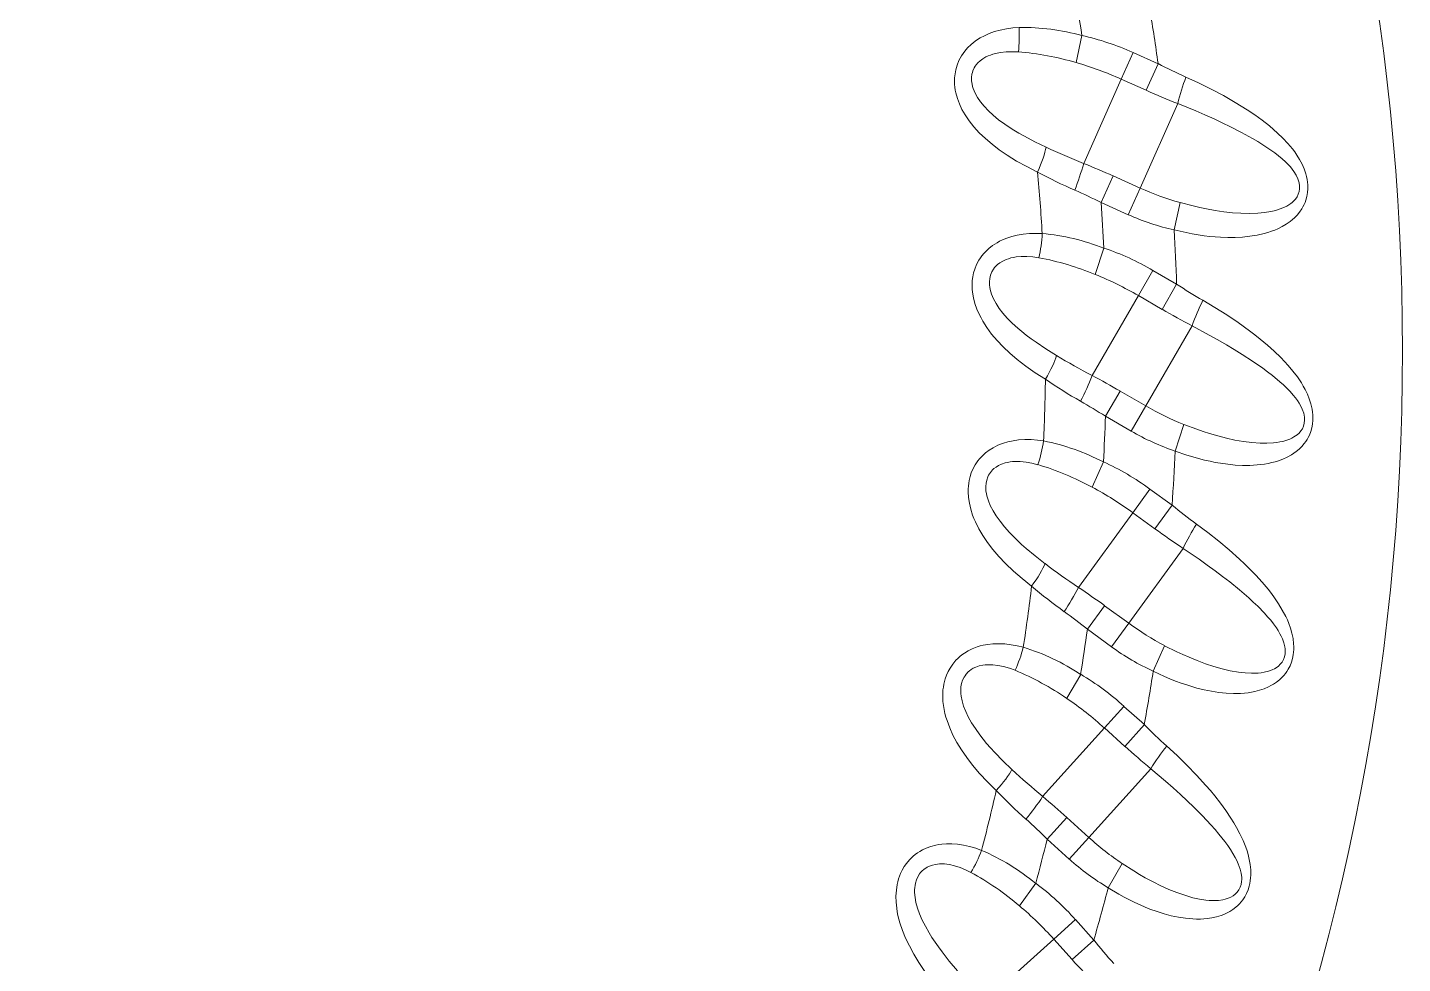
# Model space of a CAD drawing. Extents: x 407 to 920, y -71 to 445.
# Drawn here: x 900.47 to 919.78, y 170.88 to 184.04 of the extents above; entities that cross this region are included whole.
import ezdxf

# ---------------------------------------------------------------- set-up
doc = ezdxf.new("R2010")
doc.units = 0
doc.header["$LTSCALE"] = 7
doc.header["$MEASUREMENT"] = 0
doc.layers.add('8', color=250, linetype='CONTINUOUS', lineweight=15)

msp = doc.modelspace()

# ---------------------------------------------------------------- linework, layer by layer
at = {"layer": '8', "ltscale": 0.009748}
for p, q in [((915.278, 183.928), (915.196, 183.547)), ((915.586, 180.94), (915.465, 180.569)), ((915.58, 177.936), (915.42, 177.58)), ((915.26, 174.949), (915.064, 174.612)), ((914.629, 172.012), (914.399, 171.697))]:
    msp.add_line(p, q, dxfattribs=at)
at = {"layer": '8', "ltscale": 0.010249}
for p, q in [((915.996, 183.688), (915.829, 183.314)), ((916.347, 183.532), (916.18, 183.158)), ((915.547, 181.579), (915.714, 181.954)), ((915.929, 181.409), (916.096, 181.784)), ((916.275, 180.627), (916.07, 180.272)), ((916.608, 180.434), (916.403, 180.079)), ((915.608, 178.576), (915.813, 178.931)), ((915.97, 178.367), (916.175, 178.722)), ((916.232, 177.552), (915.991, 177.221)), ((915.354, 175.583), (915.595, 175.914)), ((915.693, 175.337), (915.934, 175.668)), ((916.154, 174.242), (915.88, 173.937)), ((914.789, 172.632), (915.064, 172.937)), ((915.1, 172.352), (915.375, 172.657)), ((915.187, 171.501), (914.883, 171.227)), ((915.445, 171.215), (915.14, 170.941))]:
    msp.add_line(p, q, dxfattribs=at)
at = {"layer": '8', "ltscale": 0.009607}
for p, q in [((916.347, 183.532), (915.996, 183.688)), ((916.18, 183.158), (915.829, 183.314)), ((916.608, 180.434), (916.275, 180.627)), ((916.403, 180.079), (916.07, 180.272)), ((916.302, 176.995), (915.991, 177.221)), ((916.154, 174.242), (915.868, 174.499)), ((915.445, 171.215), (915.187, 171.501)), ((915.14, 170.941), (914.883, 171.227))]:
    msp.add_line(p, q, dxfattribs=at)
at = {"layer": '8', "ltscale": 0.032425}
for p, q in [((915.829, 183.314), (915.302, 182.129)), ((916.07, 180.272), (915.421, 179.148)), ((915.991, 177.221), (915.229, 176.171)), ((915.594, 174.195), (914.726, 173.231)), ((914.883, 171.227), (913.919, 170.359))]:
    msp.add_line(p, q, dxfattribs=at)
at = {"layer": '8', "ltscale": 0.032487}
for p, q in [((916.624, 182.971), (916.096, 181.784)), ((916.825, 179.847), (916.175, 178.722)), ((916.698, 176.72), (915.934, 175.668)), ((916.244, 173.623), (915.375, 172.657))]:
    msp.add_line(p, q, dxfattribs=at)
at = {"layer": '8', "ltscale": 0.010462}
for p, q in [((915.714, 181.954), (916.096, 181.784)), ((915.547, 181.579), (915.929, 181.409)), ((915.595, 175.914), (915.934, 175.668))]:
    msp.add_line(p, q, dxfattribs=at)
at = {"layer": '8', "ltscale": 0.009814}
for p, q in [((916.574, 181.195), (916.655, 181.579)), ((916.279, 174.993), (916.439, 175.352)), ((915.648, 171.95), (915.844, 172.29))]:
    msp.add_line(p, q, dxfattribs=at)
at = {"layer": '8', "ltscale": 0.010461}
for p, q in [((915.813, 178.931), (916.175, 178.722)), ((915.608, 178.576), (915.97, 178.367)), ((915.354, 175.583), (915.693, 175.337)), ((915.064, 172.937), (915.375, 172.657)), ((914.789, 172.632), (915.1, 172.352))]:
    msp.add_line(p, q, dxfattribs=at)
at = {"layer": '8', "ltscale": 0.009813}
msp.add_line((916.589, 178.087), (916.71, 178.46), dxfattribs=at)
at = {"layer": '8', "ltscale": 0.009608}
for p, q in [((916.543, 177.326), (916.232, 177.552)), ((915.88, 173.937), (915.594, 174.195))]:
    msp.add_line(p, q, dxfattribs=at)
at = {"layer": '8', "ltscale": 0.01025}
for p, q in [((916.543, 177.326), (916.302, 176.995)), ((915.868, 174.499), (915.594, 174.195))]:
    msp.add_line(p, q, dxfattribs=at)
at = {"layer": '8'}
for points in [[(914.395, 184.041), (914.308, 184.034), (914.219, 184.022), (914.131, 184.005), (914.049, 183.982), (913.974, 183.955), (913.908, 183.925), (913.85, 183.894), (913.812, 183.871), (913.778, 183.847), (913.72, 183.801), (913.672, 183.754), (913.633, 183.709), (913.608, 183.675), (913.586, 183.642), (913.567, 183.609), (913.55, 183.576), (913.524, 183.511), (913.505, 183.446), (913.495, 183.39), (913.489, 183.335), (913.488, 183.28), (913.489, 183.241), (913.493, 183.201), (913.499, 183.161), (913.507, 183.121), (913.529, 183.043), (913.557, 182.966), (913.593, 182.89), (913.636, 182.815), (913.664, 182.772), (913.694, 182.729), (913.761, 182.645), (913.836, 182.562), (913.921, 182.481), (914.015, 182.401), (914.117, 182.322), (914.229, 182.245), (914.36, 182.164), (914.502, 182.085), (914.655, 182.009)], [(914.384, 183.698), (914.301, 183.7), (914.215, 183.698), (914.135, 183.689), (914.064, 183.675), (914.027, 183.665), (913.995, 183.654), (913.96, 183.64), (913.93, 183.626), (913.884, 183.599), (913.847, 183.571), (913.817, 183.543), (913.794, 183.516), (913.779, 183.495), (913.766, 183.474), (913.747, 183.432), (913.739, 183.408), (913.733, 183.384), (913.727, 183.337), (913.728, 183.289), (913.734, 183.243), (913.741, 183.212), (913.75, 183.182), (913.762, 183.151), (913.776, 183.119), (913.81, 183.057), (913.852, 182.995), (913.904, 182.933), (913.963, 182.871), (914.031, 182.808), (914.108, 182.745), (914.194, 182.682), (914.256, 182.64), (914.322, 182.598), (914.393, 182.555), (914.469, 182.511), (914.614, 182.435), (914.773, 182.357)], [(916.738, 183.344), (916.917, 183.262), (917.093, 183.175), (917.264, 183.084), (917.432, 182.987), (917.515, 182.937), (917.596, 182.885), (917.704, 182.813), (917.809, 182.737), (917.911, 182.657), (917.969, 182.608), (918.026, 182.557), (918.099, 182.487), (918.169, 182.412), (918.235, 182.333), (918.267, 182.291), (918.297, 182.247), (918.335, 182.186), (918.369, 182.121), (918.398, 182.054), (918.423, 181.982), (918.433, 181.944), (918.441, 181.905), (918.446, 181.867), (918.449, 181.829), (918.45, 181.775), (918.446, 181.721), (918.437, 181.667), (918.423, 181.616), (918.411, 181.583), (918.397, 181.551), (918.382, 181.52), (918.364, 181.49), (918.334, 181.446), (918.299, 181.404), (918.262, 181.366), (918.233, 181.34), (918.202, 181.315), (918.147, 181.277), (918.089, 181.243), (918.029, 181.213), (917.985, 181.194), (917.94, 181.177), (917.89, 181.16), (917.839, 181.145), (917.739, 181.122), (917.638, 181.106), (917.535, 181.095), (917.432, 181.089), (917.328, 181.088), (917.224, 181.092), (917.149, 181.097), (917.074, 181.104), (916.993, 181.113), (916.911, 181.125), (916.826, 181.14), (916.741, 181.157), (916.574, 181.195)], [(916.624, 182.971), (916.878, 182.868), (917.006, 182.812), (917.133, 182.755), (917.249, 182.701), (917.364, 182.645), (917.52, 182.565), (917.672, 182.481), (917.746, 182.438), (917.819, 182.393), (917.932, 182.318), (917.986, 182.279), (918.039, 182.238), (918.089, 182.196), (918.138, 182.152), (918.172, 182.117), (918.205, 182.081), (918.231, 182.049), (918.256, 182.016), (918.287, 181.966), (918.311, 181.913), (918.321, 181.886), (918.328, 181.859), (918.335, 181.817), (918.335, 181.775), (918.329, 181.734), (918.316, 181.696), (918.299, 181.661), (918.277, 181.63), (918.251, 181.601), (918.232, 181.583), (918.211, 181.566), (918.184, 181.548), (918.156, 181.531), (918.101, 181.505), (918.063, 181.49), (918.023, 181.477), (917.978, 181.464), (917.931, 181.454), (917.84, 181.439), (917.746, 181.43), (917.63, 181.426), (917.511, 181.429), (917.391, 181.437), (917.27, 181.451), (917.148, 181.469), (917.025, 181.491), (916.933, 181.51), (916.84, 181.532), (916.655, 181.579)], [(914.719, 181.144), (914.632, 181.147), (914.543, 181.144), (914.454, 181.136), (914.369, 181.122), (914.292, 181.103), (914.223, 181.08), (914.162, 181.056), (914.122, 181.036), (914.085, 181.016), (914.023, 180.976), (913.971, 180.935), (913.927, 180.894), (913.898, 180.863), (913.873, 180.832), (913.851, 180.802), (913.831, 180.771), (913.798, 180.708), (913.772, 180.646), (913.756, 180.591), (913.745, 180.537), (913.738, 180.483), (913.735, 180.443), (913.735, 180.404), (913.737, 180.363), (913.74, 180.322), (913.754, 180.242), (913.774, 180.163), (913.802, 180.083), (913.837, 180.004), (913.86, 179.959), (913.885, 179.913), (913.943, 179.823), (914.009, 179.732), (914.085, 179.642), (914.17, 179.553), (914.264, 179.464), (914.367, 179.376), (914.488, 179.282), (914.621, 179.188), (914.765, 179.096)], [(914.673, 180.804), (914.59, 180.816), (914.505, 180.822), (914.424, 180.822), (914.352, 180.815), (914.315, 180.809), (914.281, 180.802), (914.245, 180.791), (914.214, 180.78), (914.165, 180.758), (914.125, 180.734), (914.093, 180.71), (914.067, 180.685), (914.05, 180.666), (914.035, 180.646), (914.012, 180.607), (914.001, 180.584), (913.993, 180.56), (913.982, 180.514), (913.977, 180.467), (913.979, 180.42), (913.983, 180.389), (913.988, 180.358), (913.997, 180.325), (914.008, 180.292), (914.035, 180.227), (914.071, 180.161), (914.115, 180.093), (914.167, 180.026), (914.228, 179.957), (914.298, 179.886), (914.377, 179.814), (914.435, 179.766), (914.496, 179.717), (914.563, 179.666), (914.633, 179.616), (914.769, 179.524), (914.92, 179.431)], [(916.976, 180.206), (917.146, 180.106), (917.312, 180.001), (917.473, 179.893), (917.63, 179.779), (917.707, 179.72), (917.782, 179.66), (917.882, 179.577), (917.978, 179.491), (918.072, 179.4), (918.124, 179.346), (918.175, 179.29), (918.241, 179.212), (918.303, 179.13), (918.36, 179.045), (918.387, 178.999), (918.413, 178.952), (918.444, 178.887), (918.471, 178.82), (918.493, 178.75), (918.51, 178.676), (918.516, 178.636), (918.52, 178.597), (918.521, 178.559), (918.52, 178.521), (918.516, 178.467), (918.506, 178.413), (918.491, 178.361), (918.472, 178.312), (918.457, 178.28), (918.44, 178.25), (918.421, 178.22), (918.4, 178.193), (918.365, 178.152), (918.327, 178.114), (918.286, 178.08), (918.254, 178.057), (918.221, 178.036), (918.162, 178.003), (918.101, 177.975), (918.038, 177.952), (917.992, 177.938), (917.946, 177.925), (917.894, 177.914), (917.842, 177.905), (917.74, 177.892), (917.638, 177.886), (917.535, 177.886), (917.431, 177.891), (917.328, 177.901), (917.224, 177.916), (917.151, 177.928), (917.077, 177.943), (916.997, 177.961), (916.917, 177.982), (916.834, 178.005), (916.752, 178.031), (916.589, 178.087)], [(916.825, 179.847), (917.066, 179.718), (917.188, 179.649), (917.308, 179.58), (917.418, 179.513), (917.527, 179.445), (917.673, 179.35), (917.816, 179.251), (917.885, 179.2), (917.953, 179.148), (918.057, 179.061), (918.107, 179.016), (918.155, 178.97), (918.201, 178.923), (918.244, 178.874), (918.275, 178.836), (918.304, 178.797), (918.327, 178.762), (918.347, 178.727), (918.373, 178.674), (918.392, 178.619), (918.399, 178.591), (918.403, 178.563), (918.405, 178.521), (918.401, 178.479), (918.391, 178.439), (918.374, 178.402), (918.354, 178.37), (918.328, 178.341), (918.3, 178.315), (918.278, 178.299), (918.256, 178.285), (918.227, 178.269), (918.197, 178.256), (918.14, 178.235), (918.1, 178.224), (918.059, 178.215), (918.013, 178.207), (917.966, 178.202), (917.874, 178.197), (917.78, 178.198), (917.664, 178.206), (917.546, 178.221), (917.427, 178.242), (917.308, 178.268), (917.188, 178.299), (917.069, 178.334), (916.979, 178.362), (916.889, 178.393), (916.71, 178.46)], [(914.739, 178.23), (914.653, 178.242), (914.564, 178.248), (914.474, 178.249), (914.388, 178.244), (914.31, 178.233), (914.239, 178.218), (914.176, 178.2), (914.134, 178.185), (914.095, 178.169), (914.029, 178.135), (913.973, 178.1), (913.925, 178.064), (913.893, 178.036), (913.865, 178.008), (913.84, 177.98), (913.817, 177.951), (913.777, 177.893), (913.745, 177.833), (913.724, 177.78), (913.707, 177.728), (913.694, 177.675), (913.687, 177.636), (913.683, 177.596), (913.68, 177.555), (913.68, 177.515), (913.684, 177.434), (913.697, 177.353), (913.716, 177.271), (913.742, 177.188), (913.76, 177.14), (913.781, 177.093), (913.829, 176.996), (913.886, 176.9), (913.951, 176.802), (914.026, 176.705), (914.111, 176.606), (914.204, 176.508), (914.315, 176.401), (914.437, 176.295), (914.571, 176.188)], [(914.658, 177.896), (914.576, 177.917), (914.492, 177.932), (914.412, 177.94), (914.339, 177.941), (914.302, 177.939), (914.268, 177.935), (914.231, 177.928), (914.198, 177.921), (914.148, 177.904), (914.106, 177.884), (914.071, 177.863), (914.042, 177.841), (914.023, 177.824), (914.007, 177.806), (913.979, 177.769), (913.966, 177.747), (913.956, 177.725), (913.94, 177.68), (913.931, 177.634), (913.927, 177.587), (913.928, 177.555), (913.93, 177.524), (913.935, 177.491), (913.942, 177.457), (913.963, 177.389), (913.991, 177.32), (914.029, 177.248), (914.074, 177.175), (914.127, 177.1), (914.189, 177.022), (914.26, 176.943), (914.312, 176.889), (914.368, 176.833), (914.429, 176.776), (914.494, 176.718), (914.62, 176.613), (914.759, 176.504)], [(916.886, 177.061), (917.044, 176.944), (917.198, 176.822), (917.347, 176.697), (917.491, 176.568), (917.562, 176.501), (917.631, 176.434), (917.72, 176.341), (917.807, 176.245), (917.891, 176.145), (917.938, 176.085), (917.982, 176.024), (918.039, 175.94), (918.092, 175.852), (918.141, 175.761), (918.163, 175.713), (918.183, 175.664), (918.207, 175.596), (918.227, 175.526), (918.242, 175.454), (918.251, 175.378), (918.253, 175.339), (918.252, 175.299), (918.25, 175.261), (918.245, 175.224), (918.235, 175.17), (918.22, 175.118), (918.2, 175.068), (918.175, 175.02), (918.157, 174.991), (918.137, 174.962), (918.115, 174.935), (918.092, 174.91), (918.052, 174.872), (918.01, 174.839), (917.966, 174.81), (917.932, 174.79), (917.897, 174.772), (917.835, 174.746), (917.771, 174.725), (917.706, 174.708), (917.659, 174.699), (917.612, 174.691), (917.559, 174.685), (917.506, 174.682), (917.404, 174.68), (917.301, 174.684), (917.199, 174.695), (917.096, 174.711), (916.994, 174.732), (916.893, 174.757), (916.821, 174.777), (916.75, 174.8), (916.672, 174.826), (916.594, 174.855), (916.514, 174.887), (916.435, 174.921), (916.279, 174.993)], [(916.698, 176.72), (916.924, 176.566), (917.038, 176.485), (917.15, 176.403), (917.253, 176.325), (917.354, 176.247), (917.49, 176.136), (917.621, 176.023), (917.684, 175.965), (917.746, 175.906), (917.841, 175.809), (917.886, 175.759), (917.929, 175.709), (917.97, 175.657), (918.008, 175.604), (918.034, 175.563), (918.059, 175.52), (918.078, 175.484), (918.095, 175.446), (918.115, 175.391), (918.128, 175.334), (918.132, 175.306), (918.133, 175.278), (918.131, 175.235), (918.122, 175.194), (918.108, 175.156), (918.088, 175.121), (918.064, 175.091), (918.036, 175.064), (918.004, 175.042), (917.981, 175.028), (917.957, 175.016), (917.927, 175.004), (917.896, 174.993), (917.837, 174.979), (917.796, 174.972), (917.755, 174.967), (917.708, 174.965), (917.661, 174.964), (917.568, 174.969), (917.475, 174.979), (917.36, 175), (917.245, 175.027), (917.129, 175.06), (917.013, 175.099), (916.897, 175.142), (916.782, 175.189), (916.696, 175.227), (916.61, 175.267), (916.439, 175.352)], [(914.455, 175.329), (914.37, 175.35), (914.282, 175.366), (914.193, 175.376), (914.107, 175.38), (914.027, 175.377), (913.955, 175.37), (913.891, 175.358), (913.848, 175.348), (913.808, 175.336), (913.738, 175.309), (913.679, 175.28), (913.627, 175.249), (913.593, 175.225), (913.562, 175.2), (913.534, 175.174), (913.508, 175.148), (913.462, 175.094), (913.425, 175.038), (913.397, 174.988), (913.375, 174.938), (913.357, 174.886), (913.346, 174.848), (913.338, 174.81), (913.331, 174.769), (913.326, 174.729), (913.322, 174.648), (913.326, 174.566), (913.336, 174.482), (913.354, 174.397), (913.367, 174.348), (913.383, 174.298), (913.42, 174.198), (913.466, 174.096), (913.522, 173.992), (913.586, 173.887), (913.659, 173.78), (913.742, 173.673), (913.841, 173.555), (913.952, 173.436), (914.074, 173.316)], [(914.339, 175.006), (914.26, 175.035), (914.178, 175.058), (914.098, 175.075), (914.027, 175.084), (913.989, 175.085), (913.955, 175.085), (913.917, 175.083), (913.884, 175.078), (913.832, 175.067), (913.788, 175.052), (913.752, 175.034), (913.72, 175.015), (913.7, 175), (913.682, 174.984), (913.65, 174.95), (913.636, 174.93), (913.623, 174.909), (913.602, 174.866), (913.588, 174.821), (913.579, 174.774), (913.577, 174.743), (913.576, 174.712), (913.578, 174.678), (913.581, 174.644), (913.594, 174.575), (913.616, 174.502), (913.645, 174.427), (913.682, 174.35), (913.727, 174.269), (913.781, 174.186), (913.843, 174.099), (913.889, 174.04), (913.939, 173.979), (913.994, 173.916), (914.053, 173.852), (914.167, 173.734), (914.294, 173.611)], [(916.467, 173.942), (916.613, 173.809), (916.753, 173.672), (916.888, 173.532), (917.018, 173.389), (917.081, 173.315), (917.142, 173.241), (917.222, 173.139), (917.298, 173.034), (917.371, 172.926), (917.411, 172.862), (917.449, 172.796), (917.497, 172.707), (917.541, 172.614), (917.579, 172.518), (917.596, 172.468), (917.611, 172.417), (917.628, 172.347), (917.641, 172.276), (917.648, 172.203), (917.649, 172.126), (917.647, 172.087), (917.642, 172.047), (917.636, 172.01), (917.627, 171.973), (917.611, 171.921), (917.59, 171.871), (917.565, 171.823), (917.536, 171.778), (917.515, 171.75), (917.492, 171.724), (917.467, 171.7), (917.441, 171.677), (917.399, 171.644), (917.353, 171.615), (917.306, 171.59), (917.27, 171.574), (917.233, 171.56), (917.169, 171.541), (917.104, 171.526), (917.037, 171.517), (916.989, 171.512), (916.941, 171.51), (916.888, 171.509), (916.835, 171.511), (916.733, 171.52), (916.632, 171.535), (916.531, 171.557), (916.431, 171.583), (916.332, 171.615), (916.233, 171.65), (916.164, 171.678), (916.095, 171.708), (916.021, 171.742), (915.947, 171.779), (915.87, 171.819), (915.795, 171.861), (915.648, 171.95)], [(916.244, 173.623), (916.453, 173.446), (916.558, 173.354), (916.661, 173.26), (916.755, 173.172), (916.847, 173.084), (916.971, 172.96), (917.09, 172.833), (917.147, 172.769), (917.202, 172.704), (917.286, 172.598), (917.326, 172.543), (917.363, 172.488), (917.398, 172.433), (917.43, 172.376), (917.453, 172.332), (917.473, 172.287), (917.488, 172.249), (917.501, 172.21), (917.515, 172.153), (917.522, 172.095), (917.523, 172.067), (917.521, 172.039), (917.514, 171.997), (917.502, 171.957), (917.483, 171.92), (917.46, 171.887), (917.432, 171.86), (917.402, 171.837), (917.368, 171.817), (917.344, 171.806), (917.319, 171.797), (917.288, 171.788), (917.256, 171.78), (917.196, 171.772), (917.154, 171.77), (917.112, 171.77), (917.066, 171.772), (917.018, 171.776), (916.927, 171.79), (916.835, 171.81), (916.723, 171.843), (916.611, 171.882), (916.5, 171.927), (916.388, 171.977), (916.278, 172.032), (916.168, 172.091), (916.086, 172.138), (916.005, 172.187), (915.844, 172.29)], [(913.868, 172.474), (913.786, 172.504), (913.7, 172.529), (913.613, 172.548), (913.528, 172.561), (913.448, 172.567), (913.376, 172.567), (913.311, 172.562), (913.267, 172.556), (913.226, 172.548), (913.154, 172.529), (913.091, 172.507), (913.037, 172.481), (913, 172.461), (912.967, 172.439), (912.936, 172.417), (912.908, 172.393), (912.857, 172.344), (912.813, 172.292), (912.781, 172.246), (912.754, 172.198), (912.73, 172.148), (912.716, 172.112), (912.703, 172.074), (912.692, 172.035), (912.683, 171.995), (912.671, 171.915), (912.666, 171.833), (912.668, 171.749), (912.676, 171.663), (912.684, 171.612), (912.694, 171.561), (912.721, 171.457), (912.756, 171.351), (912.801, 171.242), (912.854, 171.131), (912.916, 171.017), (912.986, 170.901), (913.073, 170.774)], [(913.719, 172.165), (913.644, 172.202), (913.565, 172.234), (913.487, 172.259), (913.417, 172.275), (913.38, 172.28), (913.345, 172.284), (913.308, 172.285), (913.275, 172.284), (913.222, 172.278), (913.177, 172.268), (913.138, 172.255), (913.105, 172.239), (913.083, 172.226), (913.063, 172.212), (913.029, 172.182), (913.012, 172.163), (912.997, 172.143), (912.972, 172.102), (912.953, 172.059), (912.94, 172.014), (912.934, 171.983), (912.93, 171.952), (912.928, 171.918), (912.928, 171.884), (912.934, 171.814), (912.947, 171.74), (912.969, 171.661), (912.998, 171.581), (913.034, 171.496), (913.079, 171.408), (913.132, 171.315), (913.171, 171.251), (913.215, 171.186), (913.262, 171.117), (913.314, 171.047), (913.415, 170.918), (913.529, 170.782)]]:
    msp.add_lwpolyline(points, dxfattribs=at)
msp.add_circle((886.923, 179.497), 32.857, dxfattribs=at)
for centre, radius, start, end in [((886.923, 179.497), 28.699, 8.8826, 10.1616), ((886.923, 179.497), 29.699, 7.8095, 9.279), ((912.489, 183.924), 1.909, 353.1898, 3.5116), ((914.433, 180.868), 3.174, 74.5537, 90.6788), ((914.462, 180.3), 3.719, 65.6507, 77.3278), ((914.054, 179.69), 4.022, 73.5099, 85.2913), ((913.876, 178.992), 4.743, 65.6757, 73.8305), ((919.098, 188.736), 5.886, 242.1384, 246.3597), ((919.644, 182.249), 3.105, 159.3618, 166.559), ((920.915, 193.787), 11.636, 245.9922, 248.3649), ((919.479, 192.528), 11.206, 245.169, 248.1121), ((911.507, 183.188), 3.94, 338.6545, 344.4068), ((910.248, 169.678), 13.438, 66.0001, 67.9088), ((917.996, 188.196), 7.032, 241.63, 246.3679), ((886.923, 179.497), 27.845, 3.3924, 5.1758), ((912.303, 175.186), 7.17, 63.0996, 66.366), ((917.767, 185.483), 4.059, 245.6903, 254.1071), ((886.923, 179.497), 28.699, 2.8826, 4.1615), ((917.283, 184.406), 3.288, 245.6878, 257.544), ((886.923, 179.497), 29.699, 1.8095, 3.279), ((912.812, 181.227), 1.909, 347.1898, 357.5116), ((914.425, 177.985), 3.174, 68.5537, 84.6788), ((913.926, 176.853), 4.022, 67.5099, 79.2913), ((914.396, 177.417), 3.719, 59.6504, 71.3279), ((913.674, 176.176), 4.745, 59.6731, 67.8246), ((919.887, 185.322), 5.886, 236.1384, 240.3597), ((919.753, 178.814), 3.105, 153.3618, 160.559), ((922.223, 190.157), 11.637, 239.9924, 242.3648), ((920.663, 189.053), 11.206, 239.169, 242.1121), ((886.923, 179.497), 27.845, 357.3924, 359.1758), ((918.735, 184.9), 7.032, 235.63, 240.3679), ((911.758, 180.598), 3.94, 332.6545, 338.4068), ((909.094, 167.294), 13.438, 60.0001, 61.9088), ((911.713, 172.556), 7.17, 57.0996, 60.3659), ((918.223, 182.226), 4.059, 239.6903, 248.1071), ((886.923, 179.497), 28.699, 356.8826, 358.1616), ((917.63, 181.206), 3.288, 239.6878, 251.544), ((912.851, 178.512), 1.909, 341.1898, 351.5116), ((914.116, 175.118), 3.174, 62.5537, 78.6788), ((886.923, 179.497), 29.699, 355.8095, 357.279), ((913.502, 174.045), 4.022, 61.5099, 73.2913), ((914.028, 174.557), 3.719, 53.6505, 65.328), ((913.182, 173.399), 4.743, 53.6756, 61.8306), ((920.316, 181.845), 5.886, 230.1384, 234.3597), ((923.143, 186.408), 11.636, 233.9922, 236.3649), ((919.501, 175.386), 3.105, 147.3618, 154.559), ((921.477, 185.474), 11.206, 233.169, 236.1122), ((886.923, 179.497), 27.845, 351.3924, 353.1758), ((919.126, 181.545), 7.032, 229.63, 234.3679), ((911.737, 177.996), 3.94, 326.6545, 332.4068), ((907.697, 165.043), 13.438, 54.0001, 55.9088), ((910.852, 170.003), 7.17, 51.0996, 54.366), ((886.923, 179.497), 28.699, 350.8826, 352.1616), ((918.337, 178.939), 4.058, 233.6898, 242.1075), ((912.606, 175.807), 1.909, 335.1898, 345.5116), ((913.51, 172.3), 3.174, 56.5537, 72.6788), ((917.64, 177.986), 3.288, 233.6863, 245.5453), ((912.786, 171.296), 4.022, 55.5098, 67.2913), ((886.923, 179.497), 29.699, 349.8095, 351.2789), ((913.363, 171.751), 3.719, 47.6502, 59.3282), ((912.401, 170.688), 4.742, 47.6753, 55.8307), ((920.378, 178.341), 5.886, 224.1384, 228.3597), ((923.668, 182.585), 11.637, 227.9924, 230.3648), ((918.893, 172.003), 3.105, 141.3618, 148.559), ((921.913, 181.829), 11.206, 227.169, 230.1122), ((886.923, 179.497), 27.845, 345.3924, 347.1758), ((919.163, 178.168), 7.032, 223.63, 228.3679), ((911.444, 175.411), 3.94, 320.6545, 326.4068), ((906.072, 162.951), 13.438, 48.0001, 49.9088), ((909.729, 167.554), 7.17, 45.0996, 48.3659), ((918.107, 175.658), 4.059, 227.6902, 236.1071), ((912.079, 173.143), 1.909, 329.1898, 339.5116), ((912.612, 169.56), 3.174, 50.5537, 66.6788), ((886.923, 179.497), 28.699, 344.8826, 346.1615), ((917.314, 174.784), 3.288, 227.6875, 239.5443), ((911.786, 168.637), 4.023, 49.5024, 61.2806), ((912.409, 169.029), 3.719, 41.6504, 53.3281), ((886.923, 179.497), 29.699, 343.8095, 345.279), ((911.34, 168.073), 4.742, 41.6754, 49.8307), ((920.074, 174.851), 5.886, 218.1384, 222.3597), ((923.788, 178.726), 11.636, 221.9922, 224.3649)]:
    msp.add_arc(centre, radius, start, end, dxfattribs=at)
at = {"layer": '8', "extrusion": (0, 0, -1)}
for centre, major_axis in [((914.548, 181.999), (-0.214, -0.452)), ((914.659, 179.098), (-0.26, -0.427)), ((914.465, 176.201), (-0.303, -0.398)), ((913.97, 173.34), (-0.343, -0.364))]:
    msp.add_ellipse(centre, major_axis=major_axis, ratio=0.185152, start_param=3.71502, end_param=4.603915, dxfattribs=at)

doc.saveas('drawing.dxf')
